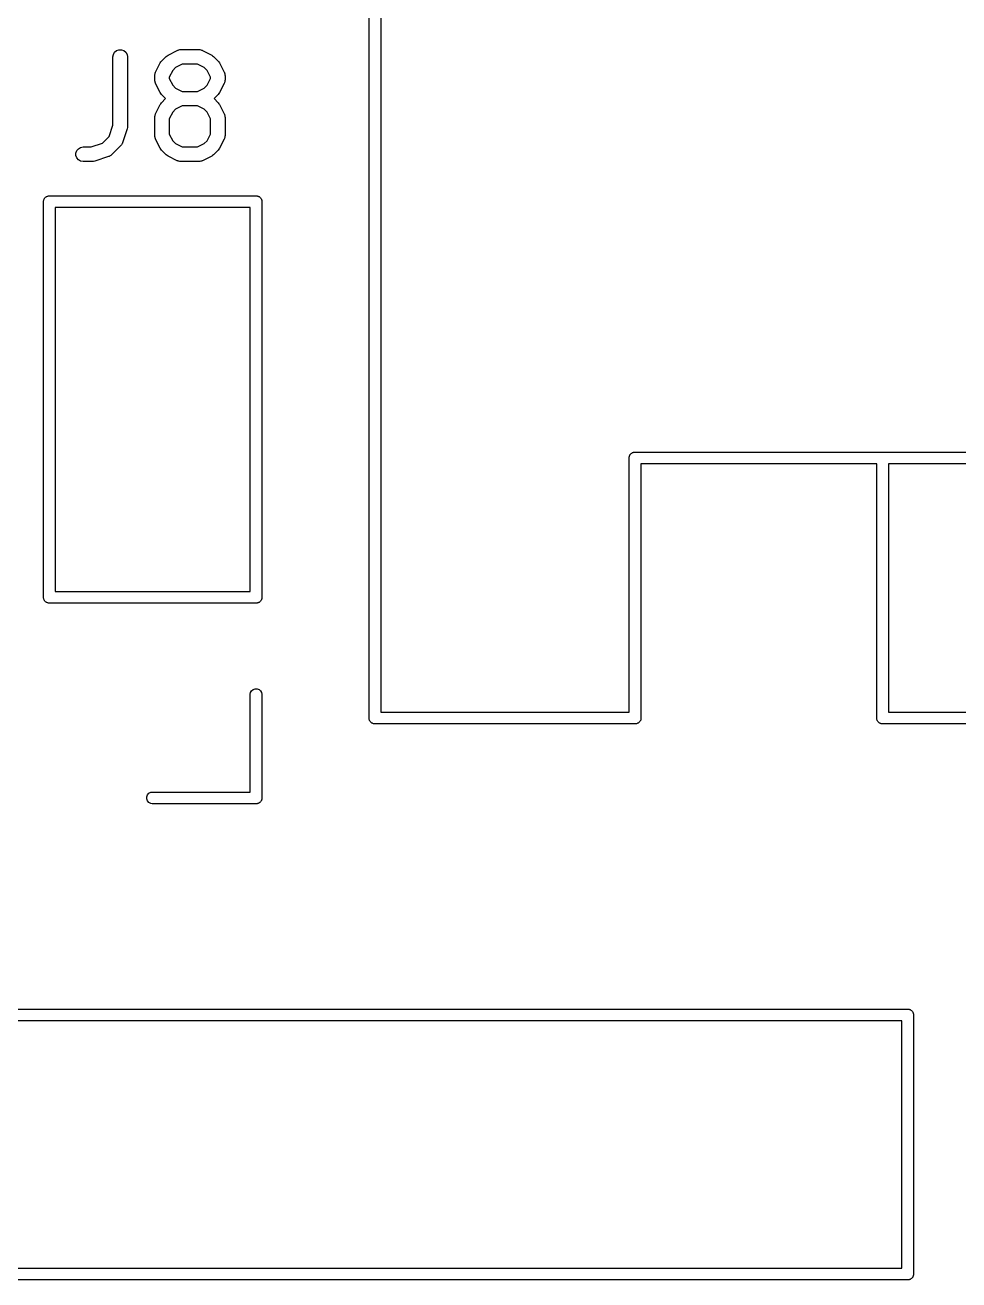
# Model space of a CAD drawing. Extents: x 0 to 100, y 0 to 100.
# Drawn here: x 24.69 to 34.27, y 49.49 to 62.37 of the extents above; entities that cross this region are included whole.
import ezdxf

# ---------------------------------------------------------------- set-up
doc = ezdxf.new("R2010")
doc.units = 0
doc.header["$MEASUREMENT"] = 0
doc.layers.add('BLACK', color=7, linetype='CONTINUOUS')

msp = doc.modelspace()

# ---------------------------------------------------------------- linework, layer by layer
at = {"layer": 'BLACK', "linetype": 'CONTINUOUS'}
for p, q in [((28.22, 55.2706), (28.22, 73.3052)), ((28.34, 73.24), (28.34, 55.32)), ((25.6092, 62.0958), (25.6292, 62.1126)), ((25.6292, 62.1126), (25.6536, 62.1215)), ((25.6536, 62.1215), (25.6797, 62.1215)), ((25.6797, 62.1215), (25.7042, 62.1126)), ((25.7042, 62.1126), (25.7241, 62.0958)), ((26.1569, 62.0671), (26.2522, 62.1147)), ((26.2522, 62.1147), (26.2563, 62.1159)), ((26.2563, 62.1159), (26.2601, 62.1181)), ((26.2601, 62.1181), (26.2687, 62.1196)), ((26.2687, 62.1196), (26.2771, 62.1221)), ((26.2771, 62.1221), (26.2815, 62.1219)), ((26.2815, 62.1219), (26.2857, 62.1226)), ((26.2857, 62.1226), (26.4762, 62.1226)), ((26.4762, 62.1226), (26.4804, 62.1219)), ((26.4804, 62.1219), (26.4848, 62.1221)), ((26.4848, 62.1221), (26.4932, 62.1196)), ((26.4932, 62.1196), (26.5018, 62.1181)), ((26.5018, 62.1181), (26.5056, 62.1159)), ((26.5056, 62.1159), (26.5097, 62.1147)), ((26.5097, 62.1147), (26.605, 62.0671)), ((25.5917, 62.0476), (25.5962, 62.0733)), ((25.5917, 61.3455), (25.5917, 62.0476)), ((25.5962, 62.0733), (25.6092, 62.0958)), ((25.7241, 62.0958), (25.7371, 62.0733)), ((25.7371, 62.0733), (25.7417, 62.0476)), ((25.7417, 62.0476), (25.7417, 61.3333)), ((26.0282, 61.8907), (26.0758, 61.9859)), ((26.0758, 61.9859), (26.0829, 61.9956)), ((26.0829, 61.9956), (26.0898, 62.0054)), ((26.0898, 62.0054), (26.1374, 62.053)), ((26.1374, 62.053), (26.1473, 62.0599)), ((26.1473, 62.0599), (26.1569, 62.0671)), ((26.3034, 61.9726), (26.2349, 61.9384)), ((26.4585, 61.9726), (26.3034, 61.9726)), ((26.527, 61.9384), (26.4585, 61.9726)), ((26.605, 62.0671), (26.6146, 62.0599)), ((26.6146, 62.0599), (26.6245, 62.053)), ((26.6245, 62.053), (26.6721, 62.0054)), ((26.6721, 62.0054), (26.679, 61.9956)), ((26.679, 61.9956), (26.6861, 61.9859)), ((26.6861, 61.9859), (26.7337, 61.8907)), ((26.0202, 61.8571), (26.021, 61.8614)), ((26.0202, 61.8095), (26.0202, 61.8571)), ((26.0207, 61.8657), (26.0232, 61.8741)), ((26.021, 61.8614), (26.0207, 61.8657)), ((26.0232, 61.8741), (26.0248, 61.8828)), ((26.0248, 61.8828), (26.0269, 61.8865)), ((26.0269, 61.8865), (26.0282, 61.8907)), ((26.2045, 61.908), (26.1702, 61.8394)), ((26.2349, 61.9384), (26.2045, 61.908)), ((26.5574, 61.908), (26.527, 61.9384)), ((26.5917, 61.8394), (26.5574, 61.908)), ((26.7337, 61.8907), (26.735, 61.8865)), ((26.735, 61.8865), (26.7371, 61.8828)), ((26.7371, 61.8828), (26.7387, 61.8741)), ((26.7387, 61.8741), (26.7412, 61.8657)), ((26.7412, 61.8657), (26.7409, 61.8614)), ((26.7409, 61.8614), (26.7417, 61.8571)), ((26.7417, 61.8571), (26.7417, 61.8095)), ((26.021, 61.8053), (26.0202, 61.8095)), ((26.0207, 61.801), (26.021, 61.8053)), ((26.0232, 61.7925), (26.0207, 61.801)), ((26.0248, 61.7839), (26.0232, 61.7925)), ((26.0269, 61.7801), (26.0248, 61.7839)), ((26.0282, 61.776), (26.0269, 61.7801)), ((26.0758, 61.6807), (26.0282, 61.776)), ((26.1702, 61.8394), (26.1702, 61.8272)), ((26.1702, 61.8272), (26.2045, 61.7587)), ((26.2045, 61.7587), (26.2349, 61.7283)), ((26.2349, 61.7283), (26.3034, 61.694)), ((26.4585, 61.694), (26.527, 61.7283)), ((26.527, 61.7283), (26.5574, 61.7587)), ((26.5574, 61.7587), (26.5917, 61.8272)), ((26.5917, 61.8272), (26.5917, 61.8394)), ((26.7337, 61.776), (26.6861, 61.6807)), ((26.735, 61.7801), (26.7337, 61.776)), ((26.7371, 61.7839), (26.735, 61.7801)), ((26.7387, 61.7925), (26.7371, 61.7839)), ((26.7412, 61.8009), (26.7387, 61.7925)), ((26.7417, 61.8095), (26.7409, 61.8053)), ((26.7409, 61.8053), (26.7412, 61.8009)), ((26.0829, 61.6711), (26.0758, 61.6807)), ((26.0898, 61.6613), (26.0829, 61.6711)), ((26.132, 61.619), (26.0898, 61.6613)), ((26.0898, 61.5768), (26.132, 61.619)), ((26.3034, 61.694), (26.4585, 61.694)), ((26.6721, 61.6613), (26.6299, 61.619)), ((26.6299, 61.619), (26.6721, 61.5768)), ((26.679, 61.6711), (26.6721, 61.6613)), ((26.6861, 61.6807), (26.679, 61.6711)), ((26.0232, 61.4456), (26.0248, 61.4542)), ((26.0248, 61.4542), (26.0269, 61.458)), ((26.0269, 61.458), (26.0282, 61.4621)), ((26.0282, 61.4621), (26.0758, 61.5574)), ((26.0758, 61.5574), (26.0829, 61.567)), ((26.0829, 61.567), (26.0898, 61.5768)), ((26.2045, 61.4794), (26.1702, 61.4109)), ((26.2349, 61.5098), (26.2045, 61.4794)), ((26.3034, 61.544), (26.2349, 61.5098)), ((26.4585, 61.544), (26.3034, 61.544)), ((26.527, 61.5098), (26.4585, 61.544)), ((26.5574, 61.4794), (26.527, 61.5098)), ((26.5917, 61.4109), (26.5574, 61.4794)), ((26.6721, 61.5768), (26.679, 61.567)), ((26.679, 61.567), (26.6861, 61.5574)), ((26.6861, 61.5574), (26.7337, 61.4621)), ((26.7337, 61.4621), (26.735, 61.458)), ((26.735, 61.458), (26.7371, 61.4542)), ((26.7371, 61.4542), (26.7387, 61.4456)), ((25.5535, 61.231), (25.5917, 61.3455)), ((25.7417, 61.3333), (25.7396, 61.3215)), ((26.0202, 61.4286), (26.021, 61.4328)), ((26.0202, 61.2381), (26.0202, 61.4286)), ((26.0207, 61.4371), (26.0232, 61.4456)), ((26.021, 61.4328), (26.0207, 61.4371)), ((26.1702, 61.4109), (26.1702, 61.2558)), ((26.5917, 61.2558), (26.5917, 61.4109)), ((26.7387, 61.4456), (26.7412, 61.4371)), ((26.7412, 61.4371), (26.7409, 61.4328)), ((26.7409, 61.4328), (26.7417, 61.4286)), ((26.7417, 61.4286), (26.7417, 61.2381)), ((25.4833, 61.1608), (25.5535, 61.231)), ((25.7378, 61.3096), (25.6902, 61.1668)), ((25.7396, 61.3215), (25.7378, 61.3096)), ((26.021, 61.2338), (26.0202, 61.2381)), ((26.0207, 61.2295), (26.021, 61.2338)), ((26.0232, 61.2211), (26.0207, 61.2295)), ((26.0248, 61.2124), (26.0232, 61.2211)), ((26.0269, 61.2087), (26.0248, 61.2124)), ((26.0282, 61.2046), (26.0269, 61.2087)), ((26.0758, 61.1093), (26.0282, 61.2046)), ((26.1702, 61.2558), (26.2045, 61.1873)), ((26.5574, 61.1873), (26.5917, 61.2558)), ((26.7337, 61.2046), (26.6861, 61.1093)), ((26.735, 61.2087), (26.7337, 61.2046)), ((26.7371, 61.2124), (26.735, 61.2087)), ((26.7387, 61.2211), (26.7371, 61.2124)), ((26.7412, 61.2295), (26.7387, 61.2211)), ((26.7417, 61.2381), (26.7409, 61.2338)), ((26.7409, 61.2338), (26.7412, 61.2295)), ((25.2119, 61.0606), (25.2208, 61.0851)), ((25.2208, 61.0851), (25.2375, 61.1051)), ((25.2375, 61.1051), (25.2601, 61.1181)), ((25.2601, 61.1181), (25.2857, 61.1226)), ((25.2857, 61.1226), (25.3688, 61.1226)), ((25.3688, 61.1226), (25.4833, 61.1608)), ((25.6721, 61.1374), (25.5768, 61.0422)), ((25.6746, 61.141), (25.6721, 61.1374)), ((25.6778, 61.1439), (25.6746, 61.141)), ((25.682, 61.1516), (25.6778, 61.1439)), ((25.687, 61.1588), (25.682, 61.1516)), ((25.6881, 61.163), (25.687, 61.1588)), ((25.6902, 61.1668), (25.6881, 61.163)), ((26.0829, 61.0997), (26.0758, 61.1093)), ((26.0898, 61.0898), (26.0829, 61.0997)), ((26.1374, 61.0422), (26.0898, 61.0898)), ((26.2045, 61.1873), (26.2349, 61.1569)), ((26.2349, 61.1569), (26.3034, 61.1226)), ((26.3034, 61.1226), (26.4585, 61.1226)), ((26.4585, 61.1226), (26.527, 61.1569)), ((26.527, 61.1569), (26.5574, 61.1873)), ((26.6721, 61.0898), (26.6245, 61.0422)), ((26.679, 61.0997), (26.6721, 61.0898)), ((26.6861, 61.1093), (26.679, 61.0997)), ((25.2119, 61.0346), (25.2119, 61.0606)), ((25.2208, 61.0101), (25.2119, 61.0346)), ((25.2375, 60.9902), (25.2208, 61.0101)), ((25.2601, 60.9771), (25.2375, 60.9902)), ((25.2857, 60.9726), (25.2601, 60.9771)), ((25.381, 60.9726), (25.2857, 60.9726)), ((25.3928, 60.9747), (25.381, 60.9726)), ((25.4047, 60.9765), (25.3928, 60.9747)), ((25.5475, 61.0241), (25.4047, 60.9765)), ((25.5513, 61.0261), (25.5475, 61.0241)), ((25.5555, 61.0273), (25.5513, 61.0261)), ((25.5627, 61.0323), (25.5555, 61.0273)), ((25.5704, 61.0365), (25.5627, 61.0323)), ((25.5733, 61.0397), (25.5704, 61.0365)), ((25.5768, 61.0422), (25.5733, 61.0397)), ((26.1473, 61.0353), (26.1374, 61.0422)), ((26.1569, 61.0282), (26.1473, 61.0353)), ((26.2522, 60.9805), (26.1569, 61.0282)), ((26.2563, 60.9793), (26.2522, 60.9805)), ((26.2601, 60.9771), (26.2563, 60.9793)), ((26.2687, 60.9756), (26.2601, 60.9771)), ((26.2771, 60.9731), (26.2687, 60.9756)), ((26.2815, 60.9734), (26.2771, 60.9731)), ((26.2857, 60.9726), (26.2815, 60.9734)), ((26.4762, 60.9726), (26.2857, 60.9726)), ((26.4804, 60.9734), (26.4762, 60.9726)), ((26.4848, 60.9731), (26.4804, 60.9734)), ((26.4932, 60.9756), (26.4848, 60.9731)), ((26.5018, 60.9771), (26.4932, 60.9756)), ((26.5056, 60.9793), (26.5018, 60.9771)), ((26.5097, 60.9805), (26.5056, 60.9793)), ((26.605, 61.0282), (26.5097, 60.9805)), ((26.6146, 61.0353), (26.605, 61.0282)), ((26.6245, 61.0422), (26.6146, 61.0353)), ((24.88, 60.5706), (24.8818, 60.5756)), ((24.88, 60.5652), (24.88, 60.5706)), ((24.88, 56.4948), (24.88, 60.5652)), ((24.8818, 60.5756), (24.8827, 60.5808)), ((24.8827, 60.5808), (24.8854, 60.5854)), ((24.8854, 60.5854), (24.8872, 60.5905)), ((24.8872, 60.5905), (24.8907, 60.5946)), ((24.8907, 60.5946), (24.8933, 60.5992)), ((24.8933, 60.5992), (24.8974, 60.6026)), ((24.8974, 60.6026), (24.9008, 60.6067)), ((24.9008, 60.6067), (24.9055, 60.6093)), ((24.9055, 60.6093), (24.9095, 60.6128)), ((24.9095, 60.6128), (24.9145, 60.6146)), ((24.9145, 60.6146), (24.9192, 60.6173)), ((24.9192, 60.6173), (24.9244, 60.6182)), ((24.9244, 60.6182), (24.9294, 60.62)), ((24.9294, 60.62), (24.9347, 60.62)), ((24.9347, 60.62), (24.9348, 60.62)), ((24.9348, 60.62), (27.0652, 60.62)), ((27.0652, 60.62), (27.0653, 60.62)), ((27.0653, 60.62), (27.0706, 60.62)), ((27.0706, 60.62), (27.0756, 60.6182)), ((27.0756, 60.6182), (27.0808, 60.6173)), ((27.0808, 60.6173), (27.0855, 60.6146)), ((27.0855, 60.6146), (27.0905, 60.6128)), ((27.0905, 60.6128), (27.0945, 60.6093)), ((27.0945, 60.6093), (27.0992, 60.6067)), ((27.0992, 60.6067), (27.1026, 60.6026)), ((27.1026, 60.6026), (27.1067, 60.5992)), ((27.1067, 60.5992), (27.1093, 60.5945)), ((27.1093, 60.5945), (27.1128, 60.5905)), ((27.1128, 60.5905), (27.1146, 60.5855)), ((27.1146, 60.5855), (27.1173, 60.5808)), ((27.1173, 60.5808), (27.1182, 60.5756)), ((27.1182, 60.5756), (27.12, 60.5706)), ((27.12, 60.5706), (27.12, 60.5653)), ((27.12, 60.5653), (27.12, 60.5652)), ((27.12, 60.5652), (27.12, 56.4948)), ((25, 60.5), (25, 56.56)), ((27, 60.5), (25, 60.5)), ((27, 56.56), (27, 60.5)), ((30.9074, 57.9726), (30.9108, 57.9767)), ((30.9108, 57.9767), (30.9155, 57.9793)), ((30.9155, 57.9793), (30.9195, 57.9828)), ((30.9195, 57.9828), (30.9245, 57.9846)), ((30.9245, 57.9846), (30.9292, 57.9873)), ((30.9292, 57.9873), (30.9344, 57.9882)), ((30.9344, 57.9882), (30.9394, 57.99)), ((30.9394, 57.99), (30.9447, 57.99)), ((30.9447, 57.99), (30.9448, 57.99)), ((30.9448, 57.99), (69.0552, 57.99)), ((30.89, 57.9406), (30.8918, 57.9456)), ((30.89, 57.9353), (30.89, 57.9406)), ((30.89, 57.9352), (30.89, 57.9353)), ((30.89, 55.32), (30.89, 57.9352)), ((30.8918, 57.9456), (30.8927, 57.9508)), ((30.8927, 57.9508), (30.8954, 57.9555)), ((30.8954, 57.9555), (30.8972, 57.9605)), ((30.8972, 57.9605), (30.9007, 57.9645)), ((30.9007, 57.9645), (30.9033, 57.9692)), ((30.9033, 57.9692), (30.9074, 57.9726)), ((33.43, 57.87), (31.01, 57.87)), ((31.01, 57.87), (31.01, 55.2548)), ((33.43, 55.2706), (33.43, 57.87)), ((33.55, 57.87), (33.55, 55.32)), ((68.99, 57.87), (33.55, 57.87)), ((25, 56.56), (27, 56.56)), ((24.88, 56.4947), (24.88, 56.4948)), ((24.88, 56.4894), (24.88, 56.4947)), ((24.8818, 56.4844), (24.88, 56.4894)), ((24.8827, 56.4792), (24.8818, 56.4844)), ((24.8854, 56.4745), (24.8827, 56.4792)), ((24.8872, 56.4695), (24.8854, 56.4745)), ((24.8907, 56.4655), (24.8872, 56.4695)), ((24.8933, 56.4608), (24.8907, 56.4655)), ((24.8974, 56.4574), (24.8933, 56.4608)), ((24.9008, 56.4533), (24.8974, 56.4574)), ((24.9055, 56.4507), (24.9008, 56.4533)), ((24.9095, 56.4472), (24.9055, 56.4507)), ((24.9145, 56.4454), (24.9095, 56.4472)), ((24.9192, 56.4427), (24.9145, 56.4454)), ((24.9244, 56.4418), (24.9192, 56.4427)), ((24.9294, 56.44), (24.9244, 56.4418)), ((24.9347, 56.44), (24.9294, 56.44)), ((24.9348, 56.44), (24.9347, 56.44)), ((27.0652, 56.44), (24.9348, 56.44)), ((27.0653, 56.44), (27.0652, 56.44)), ((27.0706, 56.44), (27.0653, 56.44)), ((27.0756, 56.4418), (27.0706, 56.44)), ((27.0808, 56.4427), (27.0756, 56.4418)), ((27.0855, 56.4454), (27.0808, 56.4427)), ((27.0905, 56.4472), (27.0855, 56.4454)), ((27.0945, 56.4507), (27.0905, 56.4472)), ((27.0992, 56.4533), (27.0945, 56.4507)), ((27.1026, 56.4574), (27.0992, 56.4533)), ((27.1067, 56.4608), (27.1026, 56.4574)), ((27.1093, 56.4655), (27.1067, 56.4608)), ((27.1128, 56.4695), (27.1093, 56.4655)), ((27.1146, 56.4745), (27.1128, 56.4695)), ((27.1173, 56.4792), (27.1146, 56.4745)), ((27.1182, 56.4844), (27.1173, 56.4792)), ((27.12, 56.4894), (27.1182, 56.4844)), ((27.12, 56.4948), (27.12, 56.4947)), ((27.12, 56.4947), (27.12, 56.4894)), ((27.0027, 55.5208), (27.0133, 55.5392)), ((27.0133, 55.5392), (27.0295, 55.5528)), ((27.0295, 55.5528), (27.0494, 55.56)), ((27.0494, 55.56), (27.0706, 55.56)), ((27.0706, 55.56), (27.0905, 55.5528)), ((27.0905, 55.5528), (27.1067, 55.5392)), ((27.1067, 55.5392), (27.1173, 55.5208)), ((27, 55.5052), (27.0027, 55.5208)), ((27, 54.5), (27, 55.5052)), ((27.1173, 55.5208), (27.12, 55.5052)), ((27.12, 55.5052), (27.12, 54.4348)), ((28.22, 55.2494), (28.22, 55.2706)), ((28.34, 55.32), (30.89, 55.32)), ((33.43, 55.2494), (33.43, 55.2706)), ((33.55, 55.32), (68.99, 55.32)), ((28.2218, 55.2444), (28.22, 55.2494)), ((28.2227, 55.2392), (28.2218, 55.2444)), ((28.2254, 55.2345), (28.2227, 55.2392)), ((28.2272, 55.2295), (28.2254, 55.2345)), ((28.2307, 55.2255), (28.2272, 55.2295)), ((28.2333, 55.2208), (28.2307, 55.2255)), ((28.2374, 55.2174), (28.2333, 55.2208)), ((28.2408, 55.2133), (28.2374, 55.2174)), ((28.2455, 55.2107), (28.2408, 55.2133)), ((28.2495, 55.2072), (28.2455, 55.2107)), ((28.2545, 55.2054), (28.2495, 55.2072)), ((28.2592, 55.2027), (28.2545, 55.2054)), ((28.2644, 55.2018), (28.2592, 55.2027)), ((28.2694, 55.2), (28.2644, 55.2018)), ((28.2747, 55.2), (28.2694, 55.2)), ((28.2748, 55.2), (28.2747, 55.2)), ((30.9552, 55.2), (28.2748, 55.2)), ((30.9553, 55.2), (30.9552, 55.2)), ((30.9606, 55.2), (30.9553, 55.2)), ((30.9656, 55.2018), (30.9606, 55.2)), ((30.9708, 55.2027), (30.9656, 55.2018)), ((30.9755, 55.2054), (30.9708, 55.2027)), ((30.9805, 55.2072), (30.9755, 55.2054)), ((30.9845, 55.2107), (30.9805, 55.2072)), ((30.9892, 55.2133), (30.9845, 55.2107)), ((30.9926, 55.2174), (30.9892, 55.2133)), ((30.9967, 55.2208), (30.9926, 55.2174)), ((30.9993, 55.2255), (30.9967, 55.2208)), ((31.0028, 55.2295), (30.9993, 55.2255)), ((31.0046, 55.2345), (31.0028, 55.2295)), ((31.0073, 55.2392), (31.0046, 55.2345)), ((31.0082, 55.2444), (31.0073, 55.2392)), ((31.01, 55.2494), (31.0082, 55.2444)), ((31.01, 55.2548), (31.01, 55.2547)), ((31.01, 55.2547), (31.01, 55.2494)), ((33.4318, 55.2444), (33.43, 55.2494)), ((33.4327, 55.2392), (33.4318, 55.2444)), ((33.4354, 55.2345), (33.4327, 55.2392)), ((33.4372, 55.2295), (33.4354, 55.2345)), ((33.4407, 55.2255), (33.4372, 55.2295)), ((33.4433, 55.2208), (33.4407, 55.2255)), ((33.4474, 55.2174), (33.4433, 55.2208)), ((33.4508, 55.2133), (33.4474, 55.2174)), ((33.4555, 55.2107), (33.4508, 55.2133)), ((33.4595, 55.2072), (33.4555, 55.2107)), ((33.4645, 55.2054), (33.4595, 55.2072)), ((33.4692, 55.2027), (33.4645, 55.2054)), ((33.4744, 55.2018), (33.4692, 55.2027)), ((33.4794, 55.2), (33.4744, 55.2018)), ((33.4847, 55.2), (33.4794, 55.2)), ((33.4848, 55.2), (33.4847, 55.2)), ((71.7252, 55.2), (33.4848, 55.2)), ((25.9608, 54.4867), (25.9792, 54.4973)), ((25.9792, 54.4973), (25.9948, 54.5)), ((25.9948, 54.5), (27, 54.5)), ((25.94, 54.4506), (25.9472, 54.4705)), ((25.94, 54.4294), (25.94, 54.4506)), ((25.9472, 54.4095), (25.94, 54.4294)), ((25.9472, 54.4705), (25.9608, 54.4867)), ((25.9608, 54.3933), (25.9472, 54.4095)), ((25.9792, 54.3827), (25.9608, 54.3933)), ((25.9948, 54.38), (25.9792, 54.3827)), ((27.0652, 54.38), (25.9948, 54.38)), ((27.0653, 54.38), (27.0652, 54.38)), ((27.0706, 54.38), (27.0653, 54.38)), ((27.0756, 54.3818), (27.0706, 54.38)), ((27.0808, 54.3827), (27.0756, 54.3818)), ((27.0855, 54.3854), (27.0808, 54.3827)), ((27.0905, 54.3872), (27.0855, 54.3854)), ((27.0945, 54.3907), (27.0905, 54.3872)), ((27.0992, 54.3933), (27.0945, 54.3907)), ((27.1026, 54.3974), (27.0992, 54.3933)), ((27.1067, 54.4008), (27.1026, 54.3974)), ((27.1093, 54.4055), (27.1067, 54.4008)), ((27.1128, 54.4095), (27.1093, 54.4055)), ((27.1146, 54.4145), (27.1128, 54.4095)), ((27.1173, 54.4192), (27.1146, 54.4145)), ((27.1182, 54.4244), (27.1173, 54.4192)), ((27.12, 54.4294), (27.1182, 54.4244)), ((27.12, 54.4348), (27.12, 54.4347)), ((27.12, 54.4347), (27.12, 54.4294)), ((15.9007, 52.2708), (33.7512, 52.2708)), ((33.7512, 52.2708), (33.7565, 52.2708)), ((33.7512, 52.2708), (33.7512, 52.2708)), ((33.7565, 52.2708), (33.7615, 52.269)), ((33.7615, 52.269), (33.7668, 52.2681)), ((33.7668, 52.2681), (33.7714, 52.2654)), ((33.7714, 52.2654), (33.7764, 52.2636)), ((33.7764, 52.2636), (33.7805, 52.2602)), ((33.7805, 52.2602), (33.7851, 52.2575)), ((33.7851, 52.2575), (33.7885, 52.2534)), ((33.7885, 52.2534), (33.7926, 52.25)), ((33.7926, 52.25), (33.7953, 52.2454)), ((33.7953, 52.2454), (33.7987, 52.2413)), ((33.7987, 52.2413), (33.8005, 52.2363)), ((33.8005, 52.2363), (33.8032, 52.2317)), ((33.8032, 52.2317), (33.8041, 52.2264)), ((33.8041, 52.2264), (33.8059, 52.2214)), ((33.8059, 52.2214), (33.8059, 52.2161)), ((33.8059, 52.2161), (33.8059, 52.2161)), ((33.8059, 52.2161), (33.8059, 49.5456)), ((33.6859, 52.1508), (15.9659, 52.1508)), ((33.6859, 49.6108), (33.6859, 52.1508)), ((15.9659, 49.6108), (33.6859, 49.6108)), ((33.7512, 49.4908), (15.9007, 49.4908)), ((33.7565, 49.4908), (33.7512, 49.4908)), ((33.7512, 49.4908), (33.7512, 49.4908)), ((33.7615, 49.4927), (33.7565, 49.4908)), ((33.7668, 49.4936), (33.7615, 49.4927)), ((33.7714, 49.4963), (33.7668, 49.4936)), ((33.7764, 49.4981), (33.7714, 49.4963)), ((33.7805, 49.5015), (33.7764, 49.4981)), ((33.7851, 49.5042), (33.7805, 49.5015)), ((33.7885, 49.5083), (33.7851, 49.5042)), ((33.7926, 49.5117), (33.7885, 49.5083)), ((33.7953, 49.5163), (33.7926, 49.5117)), ((33.7987, 49.5204), (33.7953, 49.5163)), ((33.8005, 49.5254), (33.7987, 49.5204)), ((33.8032, 49.53), (33.8005, 49.5254)), ((33.8041, 49.5353), (33.8032, 49.53)), ((33.8059, 49.5403), (33.8041, 49.5353)), ((33.8059, 49.5456), (33.8059, 49.5456)), ((33.8059, 49.5456), (33.8059, 49.5403))]:
    msp.add_line(p, q, dxfattribs=at)

doc.saveas('drawing.dxf')
